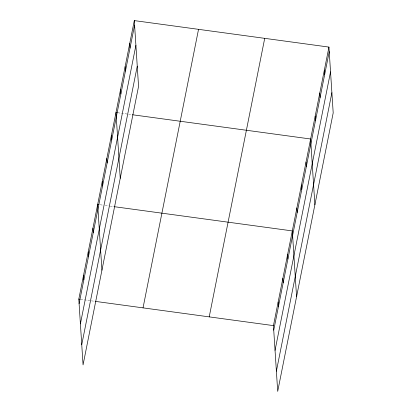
<?xml version="1.0" encoding="UTF-8"?>
<svg xmlns="http://www.w3.org/2000/svg" width="412" height="412" viewBox="0 0 412 412"><rect width="100%" height="100%" fill="white"/><g stroke="black" fill="none" stroke-linecap="round" stroke-linejoin="round"><path stroke-width="0.31" stroke-dasharray="2.06 1.54" d="M117.878 112.77L127.952 114.145M128.58 114.227L131.732 114.654M100.193 204.769L102.712 205.114M105.23 205.459L109.638 206.057M110.267 206.144L114.047 206.659M80.69 299.385L90.769 300.755M91.397 300.842L94.549 301.27"/><path stroke-width="0.62" d="M134.302 20.6L138.556 86.386L83.059 364.914L78.805 299.127L134.302 20.6L328.941 47.086L333.195 112.873L277.698 391.4L273.444 325.614L328.941 47.086M79.099 303.67L134.595 25.142M80.402 323.878L135.903 45.351M81.751 344.7L137.248 66.172M143.036 307.867L198.532 29.34M209.214 316.874L264.71 38.347M273.738 330.156L329.234 51.629M275.046 350.37L330.542 71.837M276.39 371.191L331.892 92.664M117.245 112.687L115.988 112.512L120.242 178.298M132.36 114.742L310.627 139.004L314.881 204.785M98.931 204.599L97.675 204.429L101.929 270.21M114.047 206.659L292.314 230.916L296.568 296.702M78.805 299.127L80.062 299.297M95.177 301.357L273.444 325.614M324.362 70.066L324.656 74.608M319.784 93.045L320.078 97.587M315.206 116.024L315.499 120.567M306.049 161.983L306.343 166.525M301.471 184.962L301.764 189.499M296.892 207.936L297.186 212.479M287.597 254.59L287.89 259.133M282.879 278.265L283.173 282.807M278.162 301.939L278.455 306.482M129.723 43.579L130.017 48.122M125.145 66.559L125.439 71.101M120.567 89.538L120.86 94.075M111.41 135.491L111.704 140.034M106.832 158.471L107.125 163.013M102.253 181.45L102.547 185.992M92.957 228.104L93.251 232.646M88.24 251.778L88.534 256.321M83.523 275.453L83.816 279.995"/></g></svg>
